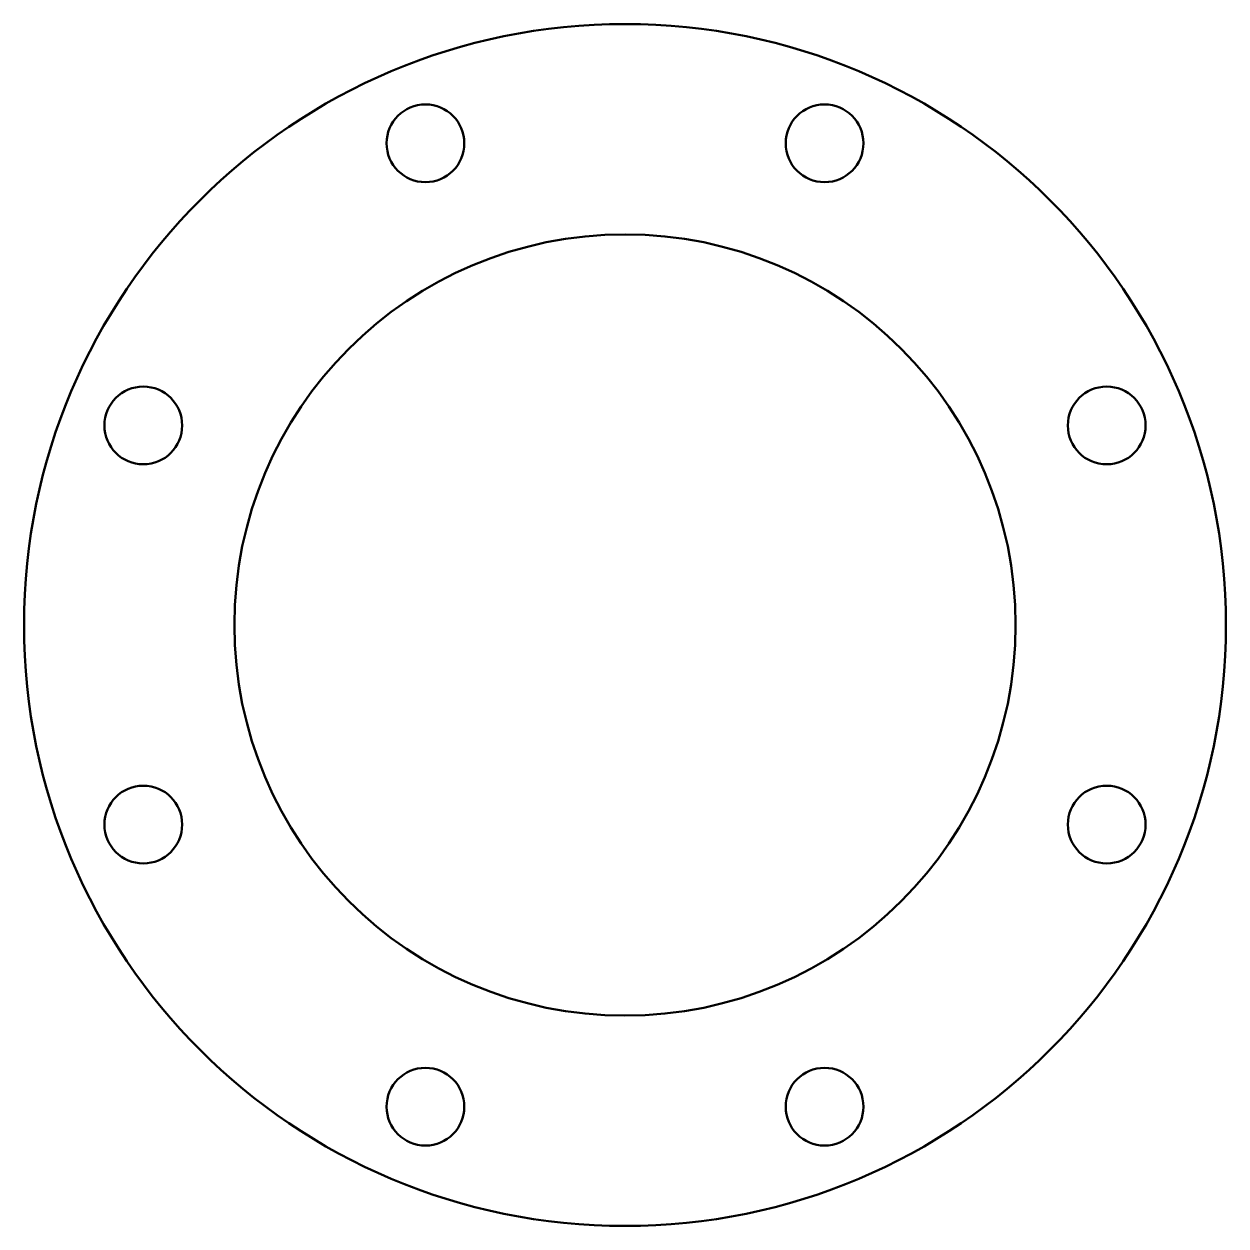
# Model space of a CAD drawing. Header units: millimetres. Extents: x 0 to 340, y -170 to 170.
import ezdxf

# ---------------------------------------------------------------- set-up
doc = ezdxf.new("R2010")
doc.units = ezdxf.units.MM
doc.layers.add('IV_INTERIOR_PROFILES', color=7, linetype='Continuous', lineweight=50)
doc.layers.add('IV_OUTER_PROFILE', color=7, linetype='Continuous', lineweight=50)

msp = doc.modelspace()

# ---------------------------------------------------------------- linework, layer by layer
at = {"layer": 'IV_INTERIOR_PROFILES'}
for centre, radius in [((113.55, 136.27), 11), ((226.45, 136.27), 11), ((170, 0), 110.5), ((33.73, 56.45), 11), ((306.27, 56.45), 11), ((33.73, -56.45), 11), ((306.27, -56.45), 11), ((113.55, -136.27), 11), ((226.45, -136.27), 11)]:
    msp.add_circle(centre, radius, dxfattribs=at)
at = {"layer": 'IV_OUTER_PROFILE'}
msp.add_circle((170, 0), 170, dxfattribs=at)

doc.saveas('drawing.dxf')
